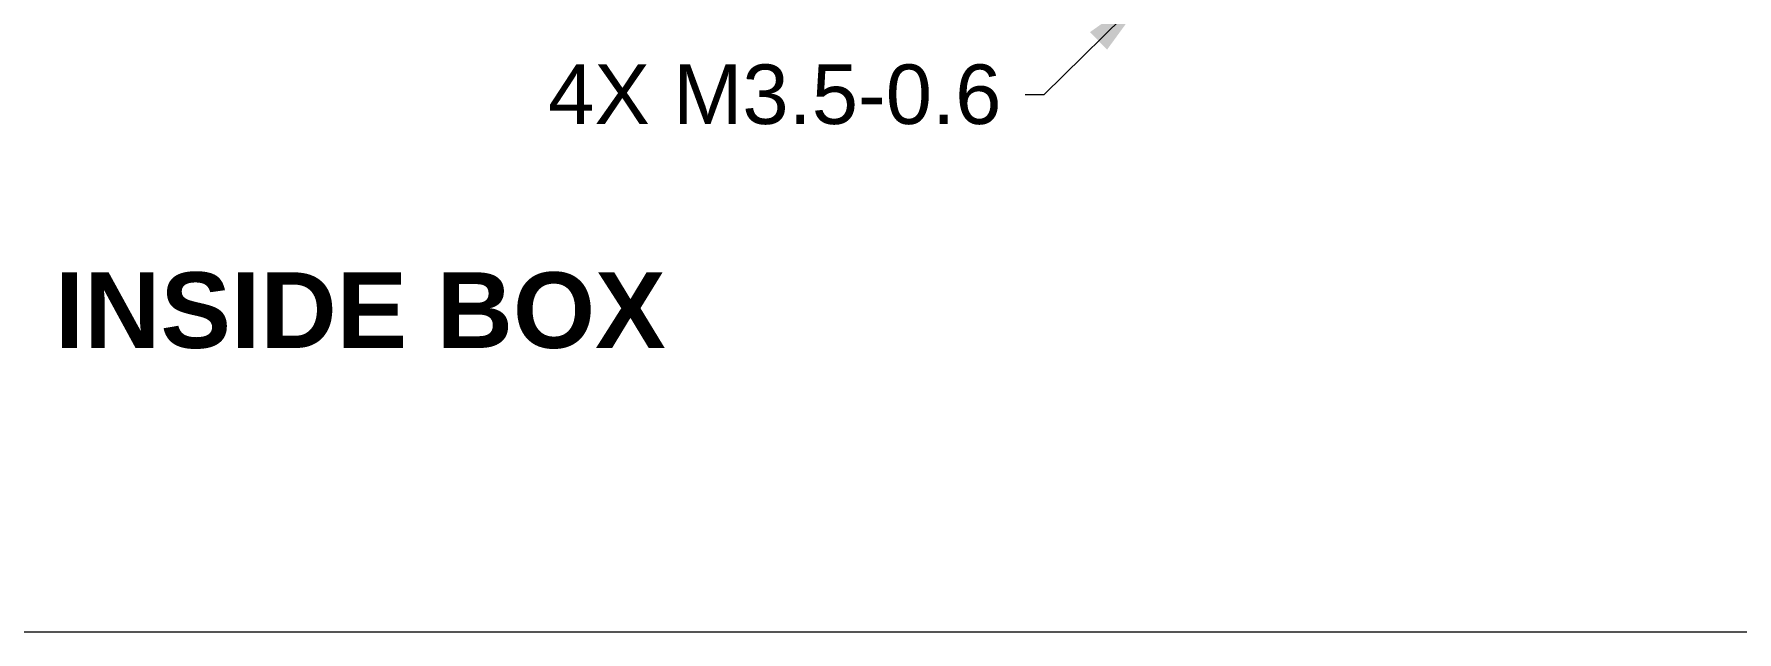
# Model space of a CAD drawing. Header units: millimetres. Extents: x 14 to 1104, y 14 to 850.
# Drawn here: x 174.8 to 403.4, y 30 to 110.3 of the extents above; entities that cross this region are included whole.
import ezdxf

# ---------------------------------------------------------------- set-up
doc = ezdxf.new("R2010")
doc.units = ezdxf.units.MM
doc.header["$LTSCALE"] = 4
doc.layers.get('0').update_dxf_attribs({"lineweight": 25})
doc.layers.add('Sketch Geometry (ANSI)', color=7, linetype='Continuous', lineweight=9)
doc.layers.add('Symbol (ANSI)', color=7, linetype='Continuous', lineweight=9)
doc.styles.add('Label Text (ANSI)', font='arialbd.ttf')
doc.styles.add('Note Text (ANSI)', font='arial.ttf')
doc.dimstyles.new('Default - mm (ANSI)$7', dxfattribs={"dimscale": 4, "dimtxt": 2, "dimasz": 2.5, "dimexe": 3.175, "dimexo": 1, "dimgap": 0.8, "dimtad": 0, "dimtih": 1, "dimtoh": 1, "dimrnd": 1e-08, "dimzin": 4, "dimdsep": 46, "dimtxsty": 'Note Text (ANSI)', "dimblk": 'Filled-1', "dimcen": 0.09, "dimdle": 10, "dimclrd": 256, "dimclre": 256, "dimclrt": 256, "dimadec": 1, "dimazin": 0, "dimtfac": 1.524, "dimtofl": 0, "dimtmove": 0, "dimatfit": 3, "dimfxl": 1, "dimtolj": 1, "dimtzin": 0, "dimlwd": -1, "dimlwe": -1, "dimarcsym": 0})

# ---------------------------------------------------------------- blocks, each defined once
blk = doc.blocks.new('Filled-1')
at = {"color": 0}
for p, q in [((0, 0), (-1, 0.15)), ((-1, 0.15), (-1, -0.15)), ((-1, 0), (0, 0)), ((-1, -0.15), (0, 0))]:
    blk.add_line(p, q, dxfattribs=at)
at = {"color": 0, "flags": 128}
blk.add_lwpolyline([(-1, -0.15), (0, 0), (-1, 0.15), (-1, -0.15)], dxfattribs=at)
at = {"color": 0}
blk.add_solid([(-1, -0.15), (0, 0), (-1, 0.15), (-1, -0.15)], dxfattribs=at)
blk = doc.blocks.new('Borders Hammond Border')
at = {"layer": 'Sketch Geometry (ANSI)'}
blk.add_line((7.5, 7.5), (271.9, 7.5), dxfattribs=at)

msp = doc.modelspace()

# ---------------------------------------------------------------- block references
at = {"xscale": 4, "yscale": 4, "zscale": 4}
msp.add_blockref('Borders Hammond Border', (0, 0), dxfattribs=at)

# ---------------------------------------------------------------- texts
at = {"layer": 'Symbol (ANSI)', "insert": (304.696, 102.192), "char_height": 8, "width": 60.86586, "attachment_point": 6, "style": 'Note Text (ANSI)'}
msp.add_mtext('4X M3.5-0.6', dxfattribs=at)
at = {"layer": 'Symbol (ANSI)', "insert": (177.595, 68.015), "char_height": 10.16, "attachment_point": 7, "style": 'Label Text (ANSI)'}
msp.add_mtext('INSIDE BOX', dxfattribs=at)

# ---------------------------------------------------------------- leaders
at = {"layer": 'Symbol (ANSI)', "annotation_type": 0, "has_hookline": 1, "hookline_direction": 1, "text_width": 54.476}
msp.add_leader([(324.85, 116.442), (310.396, 102.192), (307.896, 102.192)], dimstyle='Default - mm (ANSI)$7', override={"dimtad": 0}, dxfattribs=at)

doc.saveas('drawing.dxf')
